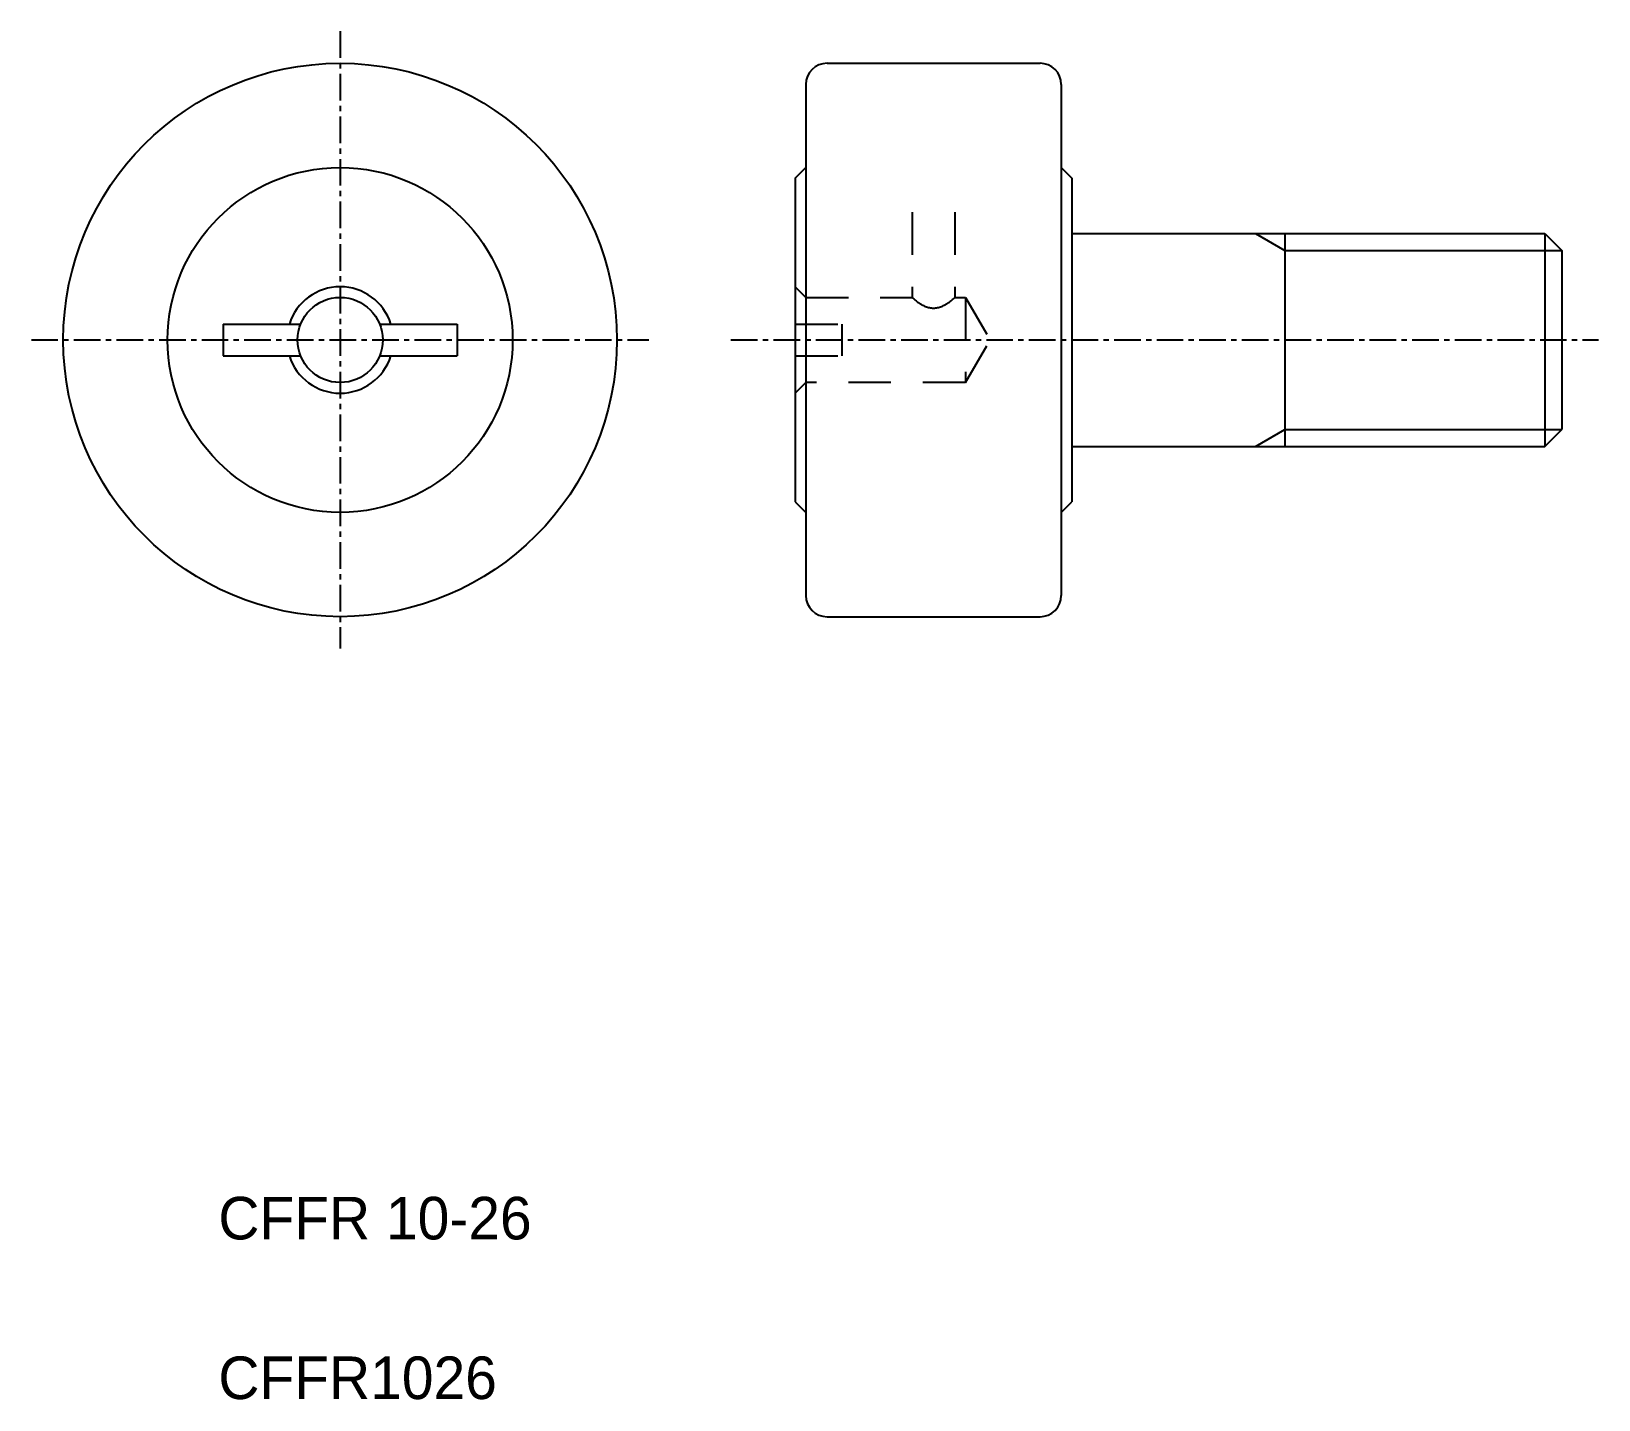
# Model space of a CAD drawing. Extents: x 145.5 to 219.1, y 91.2 to 155.5.
import ezdxf

# ---------------------------------------------------------------- set-up
doc = ezdxf.new("R2010")
doc.units = 0
doc.linetypes.add('CENTER', pattern=[2, 1.25, -0.25, 0.25, -0.25])
doc.linetypes.add('DASHED', pattern=[3.5, 2, -1.5])
doc.layers.get('0').update_dxf_attribs({"linetype": 'CONTINUOUS'})
doc.layers.add('CENTER', color=1, linetype='CENTER')

msp = doc.modelspace()

# ---------------------------------------------------------------- linework, layer by layer
for p, q in [((182.878, 154.008), (192.878, 154.008)), ((181.878, 153.008), (181.878, 129.008)), ((193.878, 153.008), (193.878, 129.008)), ((181.378, 148.608), (181.878, 149.108)), ((193.878, 149.108), (194.378, 148.608)), ((181.378, 148.608), (181.378, 133.408)), ((194.378, 148.608), (194.378, 133.408)), ((194.378, 146.008), (216.578, 146.008)), ((204.378, 146.008), (204.378, 136.008)), ((216.578, 146.008), (216.578, 136.008)), ((216.578, 146.008), (217.378, 145.208)), ((217.378, 145.208), (217.378, 136.808)), ((181.378, 144.808), (181.378, 144.808)), ((154.511, 141.758), (158.157, 141.758)), ((154.511, 141.758), (154.511, 140.258)), ((161.865, 141.758), (165.511, 141.758)), ((165.511, 141.758), (165.511, 140.258)), ((181.378, 141.008), (181.378, 141.008)), ((154.511, 140.258), (158.157, 140.258)), ((161.865, 140.258), (165.511, 140.258)), ((216.578, 136.008), (217.378, 136.808)), ((194.378, 136.008), (216.578, 136.008)), ((181.378, 133.408), (181.878, 132.908)), ((193.878, 132.908), (194.378, 133.408)), ((182.878, 128.008), (192.878, 128.008))]:
    msp.add_line(p, q)
at = {"color": 3, "linetype": 'DASHED'}
for p, q in [((186.878, 147.008), (186.878, 143.008)), ((188.878, 147.008), (188.878, 143.008)), ((181.878, 143.008), (181.378, 143.508)), ((181.878, 143.008), (181.878, 139.008)), ((181.878, 143.008), (186.878, 143.008)), ((188.878, 143.008), (189.378, 143.008)), ((189.378, 143.008), (189.378, 139.008)), ((189.378, 143.008), (190.532, 141.008)), ((181.378, 141.758), (183.578, 141.758)), ((183.578, 141.758), (183.578, 140.258)), ((189.378, 139.008), (190.532, 141.008)), ((181.378, 140.258), (183.578, 140.258)), ((181.878, 139.008), (181.378, 138.508)), ((189.378, 139.008), (181.878, 139.008))]:
    msp.add_line(p, q, dxfattribs=at)
at = {"color": 3}
for p, q in [((202.992, 146.008), (204.378, 145.208)), ((204.378, 145.208), (217.378, 145.208)), ((202.992, 136.008), (204.378, 136.808)), ((204.378, 136.808), (217.378, 136.808))]:
    msp.add_line(p, q, dxfattribs=at)
at = {"color": 3, "linetype": 'DASHED'}
msp.add_lwpolyline([(186.878, 143.008, 0.102225), (187.505, 142.582, 0.199033), (188.25, 142.582, 0.102236), (188.878, 143.008)], format="xyb", dxfattribs=at)
for radius in [13, 8.1, 2]:
    msp.add_circle((160.011, 141.008), radius)
for centre, radius, start, end in [((182.878, 153.008), 1, 90, 180), ((192.878, 153.008), 1, 0, 90), ((160.011, 141.008), 2.5, 17.4576, 162.54238), ((160.011, 141.008), 2.5, 197.45762, 342.5424), ((182.878, 129.008), 1, 180, 270), ((192.878, 129.008), 1, 270, 0)]:
    msp.add_arc(centre, radius, start, end)
at = {"layer": 'CENTER', "color": 1, "linetype": 'CENTER'}
for p, q in [((160.011, 155.508), (160.011, 126.508)), ((145.511, 141.008), (174.511, 141.008)), ((178.358, 141.008), (219.112, 141.008))]:
    msp.add_line(p, q, dxfattribs=at)

# ---------------------------------------------------------------- texts
for s, p in [('CFFR 10-26', (154.292, 98.752)), ('CFFR1026', (154.292, 91.252))]:
    msp.add_text(s, height=2).set_placement(p)

doc.saveas('drawing.dxf')
